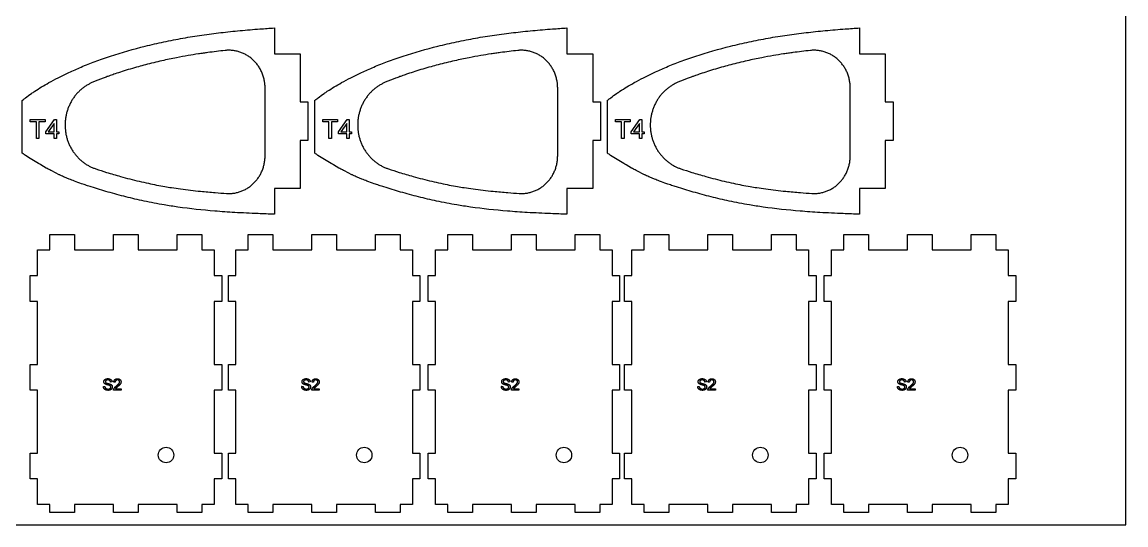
# Model space of a CAD drawing. Header units: millimetres. Extents: x -1485 to 1304, y -887 to 371.
# Drawn here: x -210 to 373, y -887 to -622 of the extents above; entities that cross this region are included whole.
import ezdxf

# ---------------------------------------------------------------- set-up
doc = ezdxf.new("R2010")
doc.units = ezdxf.units.MM
doc.header["$MEASUREMENT"] = 0
doc.layers.add('Predeterminada', color=18, linetype='Continuous', true_color=0x000000)
doc.layers.add('Predeterminado', color=18, linetype='Continuous', true_color=0x000000)

msp = doc.modelspace()

# ---------------------------------------------------------------- linework, layer by layer
at = {"layer": 'Predeterminada'}
for p, q in [((-81.73, -677.76), (-81.73, -656.385)), ((72.844, -677.76), (72.844, -656.385)), ((227.418, -677.76), (227.418, -656.385)), ((-205.787, -674.247, -4796.231), (-205.787, -673.103, -4796.231)), ((-205.787, -673.103, -4796.231), (-197.955, -673.103, -4796.231)), ((-202.534, -674.247, -4796.231), (-205.787, -674.247, -4796.231)), ((-202.534, -683.043, -4796.231), (-202.534, -674.247, -4796.231)), ((-197.955, -674.247, -4796.231), (-201.208, -674.247, -4796.231)), ((-201.208, -674.247, -4796.231), (-201.208, -683.043, -4796.231)), ((-197.955, -673.103, -4796.231), (-197.955, -674.247, -4796.231)), ((-197.534, -679.549, -4796.231), (-192.895, -673.103, -4796.231)), ((-193.136, -675.113, -4796.231), (-196.327, -679.549, -4796.231)), ((-193.136, -679.549, -4796.231), (-193.136, -675.113, -4796.231)), ((-192.895, -673.103, -4796.231), (-191.931, -673.103, -4796.231)), ((-191.931, -673.103, -4796.231), (-191.931, -679.549, -4796.231)), ((-51.213, -674.247, -4796.231), (-51.213, -673.103, -4796.231)), ((-51.213, -673.103, -4796.231), (-43.382, -673.103, -4796.231)), ((-47.96, -674.247, -4796.231), (-51.213, -674.247, -4796.231)), ((-47.96, -683.043, -4796.231), (-47.96, -674.247, -4796.231)), ((-43.382, -674.247, -4796.231), (-46.635, -674.247, -4796.231)), ((-46.635, -674.247, -4796.231), (-46.635, -683.043, -4796.231)), ((-43.382, -673.103, -4796.231), (-43.382, -674.247, -4796.231)), ((-42.96, -679.549, -4796.231), (-38.321, -673.103, -4796.231)), ((-38.562, -675.113, -4796.231), (-41.753, -679.549, -4796.231)), ((-38.562, -679.549, -4796.231), (-38.562, -675.113, -4796.231)), ((-38.321, -673.103, -4796.231), (-37.357, -673.103, -4796.231)), ((-37.357, -673.103, -4796.231), (-37.357, -679.549, -4796.231)), ((103.361, -674.247, -4796.231), (103.361, -673.103, -4796.231)), ((103.361, -673.103, -4796.231), (111.192, -673.103, -4796.231)), ((106.614, -674.247, -4796.231), (103.361, -674.247, -4796.231)), ((106.614, -683.043, -4796.231), (106.614, -674.247, -4796.231)), ((111.192, -674.247, -4796.231), (107.939, -674.247, -4796.231)), ((107.939, -674.247, -4796.231), (107.939, -683.043, -4796.231)), ((111.192, -673.103, -4796.231), (111.192, -674.247, -4796.231)), ((111.614, -679.549, -4796.231), (116.253, -673.103, -4796.231)), ((116.012, -675.113, -4796.231), (112.821, -679.549, -4796.231)), ((116.012, -679.549, -4796.231), (116.012, -675.113, -4796.231)), ((116.253, -673.103, -4796.231), (117.217, -673.103, -4796.231)), ((117.217, -673.103, -4796.231), (117.217, -679.549, -4796.231)), ((-197.534, -680.693, -4796.231), (-197.534, -679.549, -4796.231)), ((-193.136, -680.693, -4796.231), (-197.534, -680.693, -4796.231)), ((-196.327, -679.549, -4796.231), (-193.136, -679.549, -4796.231)), ((-193.136, -683.043, -4796.231), (-193.136, -680.693, -4796.231)), ((-191.931, -679.549, -4796.231), (-190.606, -679.549, -4796.231)), ((-190.606, -680.693, -4796.231), (-191.931, -680.693, -4796.231)), ((-191.931, -680.693, -4796.231), (-191.931, -683.043, -4796.231)), ((-190.606, -679.549, -4796.231), (-190.606, -680.693, -4796.231)), ((-81.73, -692.245), (-81.73, -677.76)), ((-42.96, -680.693, -4796.231), (-42.96, -679.549, -4796.231)), ((-38.562, -680.693, -4796.231), (-42.96, -680.693, -4796.231)), ((-41.753, -679.549, -4796.231), (-38.562, -679.549, -4796.231)), ((-38.562, -683.043, -4796.231), (-38.562, -680.693, -4796.231)), ((-37.357, -679.549, -4796.231), (-36.032, -679.549, -4796.231)), ((-36.032, -680.693, -4796.231), (-37.357, -680.693, -4796.231)), ((-37.357, -680.693, -4796.231), (-37.357, -683.043, -4796.231)), ((-36.032, -679.549, -4796.231), (-36.032, -680.693, -4796.231)), ((72.844, -692.245), (72.844, -677.76)), ((111.614, -680.693, -4796.231), (111.614, -679.549, -4796.231)), ((116.012, -680.693, -4796.231), (111.614, -680.693, -4796.231)), ((112.821, -679.549, -4796.231), (116.012, -679.549, -4796.231)), ((116.012, -683.043, -4796.231), (116.012, -680.693, -4796.231)), ((117.217, -679.549, -4796.231), (118.542, -679.549, -4796.231)), ((118.542, -680.693, -4796.231), (117.217, -680.693, -4796.231)), ((117.217, -680.693, -4796.231), (117.217, -683.043, -4796.231)), ((118.542, -679.549, -4796.231), (118.542, -680.693, -4796.231)), ((227.418, -692.245), (227.418, -677.76)), ((-201.208, -683.043, -4796.231), (-202.534, -683.043, -4796.231)), ((-191.931, -683.043, -4796.231), (-193.136, -683.043, -4796.231)), ((-46.635, -683.043, -4796.231), (-47.96, -683.043, -4796.231)), ((-37.357, -683.043, -4796.231), (-38.562, -683.043, -4796.231)), ((107.939, -683.043, -4796.231), (106.614, -683.043, -4796.231)), ((117.217, -683.043, -4796.231), (116.012, -683.043, -4796.231)), ((-167.115, -814.027), (-166.356, -813.991)), ((-162.561, -811.678), (-163.356, -811.714)), ((-157.826, -815.979), (-161.729, -815.979)), ((-160.898, -811.823), (-161.621, -811.714)), ((-160.76, -815.256), (-157.826, -815.256)), ((-157.826, -815.256), (-157.826, -815.979)), ((-62.398, -814.027), (-61.639, -813.991)), ((-57.844, -811.678), (-58.639, -811.714)), ((-53.109, -815.979), (-57.012, -815.979)), ((-56.181, -811.823), (-56.904, -811.714)), ((-56.043, -815.256), (-53.109, -815.256)), ((-53.109, -815.256), (-53.109, -815.979)), ((43.078, -814.027), (43.837, -813.991)), ((47.632, -811.678), (46.837, -811.714)), ((52.367, -815.979), (48.463, -815.979)), ((49.294, -811.823), (48.572, -811.714)), ((49.433, -815.256), (52.367, -815.256)), ((52.367, -815.256), (52.367, -815.979)), ((146.855, -814.027), (147.614, -813.991)), ((151.41, -811.678), (150.614, -811.714)), ((156.144, -815.979), (152.241, -815.979)), ((153.072, -811.823), (152.349, -811.714)), ((153.211, -815.256), (156.144, -815.256)), ((156.144, -815.256), (156.144, -815.979)), ((252.331, -814.027), (253.09, -813.991)), ((256.885, -811.678), (256.09, -811.714)), ((261.62, -815.979), (257.717, -815.979)), ((258.548, -811.823), (257.825, -811.714)), ((258.686, -815.256), (261.62, -815.256)), ((261.62, -815.256), (261.62, -815.979))]:
    msp.add_line(p, q, dxfattribs=at)
msp.add_lwpolyline([(-526.967, -887.157), (373.033, -887.157), (373.033, -287.157), (-526.967, -287.157), (-526.967, -887.157)], dxfattribs=at)
for points, knots in [([(-102.809, -636.601), (-104.354, -636.769), (-107.418, -637.12), (-111.277, -637.611), (-114.444, -638.051), (-117.888, -638.56), (-122.597, -639.325), (-129.025, -640.509), (-136.565, -642.096), (-143.273, -643.72), (-150.259, -645.594), (-155.623, -647.186), (-160.548, -648.805), (-163.211, -649.728), (-165.321, -650.487), (-168.435, -651.649), (-170.972, -652.665), (-172.779, -653.425)], [48.7980611, 48.7980611, 48.7980611, 48.7980611, 53.6516516, 58.4335405, 60.9481191, 63.634169, 69.3055917, 75.8419763, 84.0329266, 93.344838, 97.3620141, 106.5762516, 110.774469, 113.5009756, 115.3461946, 117.7493307, 123.8394736, 123.8394736, 123.8394736, 123.8394736]), ([(51.765, -636.601), (50.22, -636.769), (47.156, -637.12), (43.296, -637.611), (40.13, -638.051), (36.686, -638.56), (31.977, -639.325), (25.549, -640.509), (18.009, -642.096), (11.301, -643.72), (4.315, -645.594), (-1.049, -647.186), (-5.974, -648.805), (-8.637, -649.728), (-10.747, -650.487), (-13.861, -651.649), (-16.398, -652.665), (-18.205, -653.425)], [48.7980611, 48.7980611, 48.7980611, 48.7980611, 53.6516516, 58.4335405, 60.9481191, 63.634169, 69.3055917, 75.8419763, 84.0329266, 93.344838, 97.3620141, 106.5762516, 110.774469, 113.5009756, 115.3461946, 117.7493307, 123.8394736, 123.8394736, 123.8394736, 123.8394736]), ([(206.339, -636.601), (204.794, -636.769), (201.73, -637.12), (197.87, -637.611), (194.704, -638.051), (191.26, -638.56), (186.551, -639.325), (180.123, -640.509), (172.583, -642.096), (165.875, -643.72), (158.889, -645.594), (153.524, -647.186), (148.6, -648.805), (145.937, -649.728), (143.827, -650.487), (140.713, -651.649), (138.176, -652.665), (136.369, -653.425)], [48.7980611, 48.7980611, 48.7980611, 48.7980611, 53.6516516, 58.4335405, 60.9481191, 63.634169, 69.3055917, 75.8419763, 84.0329266, 93.344838, 97.3620141, 106.5762516, 110.774469, 113.5009756, 115.3461946, 117.7493307, 123.8394736, 123.8394736, 123.8394736, 123.8394736]), ([(-171.177, -699.126), (-169.281, -699.76), (-164.93, -701.159), (-158.921, -702.925), (-151.564, -704.894), (-143.759, -706.738), (-136.393, -708.171), (-130.723, -709.113), (-124.452, -710.037), (-116.753, -710.926), (-108.62, -711.637), (-104.03, -711.965), (-102.027, -712.097)], [172.5837572, 172.5837572, 172.5837572, 172.5837572, 178.8049152, 186.8139679, 192.0953081, 202.5416478, 211.8214888, 215.5113139, 220.4849348, 231.613376, 239.7159879, 245.9897566, 245.9897566, 245.9897566, 245.9897566]), ([(-16.603, -699.126), (-14.707, -699.76), (-10.356, -701.159), (-4.347, -702.925), (3.01, -704.894), (10.815, -706.738), (18.181, -708.171), (23.851, -709.113), (30.122, -710.037), (37.821, -710.926), (45.954, -711.637), (50.543, -711.965), (52.547, -712.097)], [172.5837572, 172.5837572, 172.5837572, 172.5837572, 178.8049152, 186.8139679, 192.0953081, 202.5416478, 211.8214888, 215.5113139, 220.4849348, 231.613376, 239.7159879, 245.9897566, 245.9897566, 245.9897566, 245.9897566]), ([(137.971, -699.126), (139.867, -699.76), (144.218, -701.159), (150.227, -702.925), (157.584, -704.894), (165.389, -706.738), (172.755, -708.171), (178.425, -709.113), (184.696, -710.037), (192.395, -710.926), (200.528, -711.637), (205.117, -711.965), (207.121, -712.097)], [172.5837572, 172.5837572, 172.5837572, 172.5837572, 178.8049152, 186.8139679, 192.0953081, 202.5416478, 211.8214888, 215.5113139, 220.4849348, 231.613376, 239.7159879, 245.9897566, 245.9897566, 245.9897566, 245.9897566])]:
    msp.add_open_spline(points, degree=3, knots=knots, dxfattribs=at)
for points, weights, knots in [([(-81.73, -656.385), (-81.73, -647.532), (-88.044, -641.606), (-94.357, -635.681), (-102.809, -636.601)], [1, 0.913608949889, 1, 0.913608949889, 1], [23.6309599, 23.6309599, 23.6309599, 36.2145105, 36.2145105, 48.7980611, 48.7980611, 48.7980611]), ([(72.844, -656.385), (72.844, -647.532), (66.53, -641.606), (60.217, -635.681), (51.765, -636.601)], [1, 0.913608949889, 1, 0.913608949889, 1], [23.6309599, 23.6309599, 23.6309599, 36.2145105, 36.2145105, 48.7980611, 48.7980611, 48.7980611]), ([(227.418, -656.385), (227.418, -647.532), (221.104, -641.606), (214.791, -635.681), (206.339, -636.601)], [1, 0.913608949889, 1, 0.913608949889, 1], [23.6309599, 23.6309599, 23.6309599, 36.2145105, 36.2145105, 48.7980611, 48.7980611, 48.7980611]), ([(-172.779, -653.425), (-187.965, -659.812), (-187.367, -676.861), (-186.77, -693.91), (-171.177, -699.126)], [1, 0.81862166394, 1, 0.81862166394, 1], [123.8394736, 123.8394736, 123.8394736, 148.2116154, 148.2116154, 172.5837572, 172.5837572, 172.5837572]), ([(-18.205, -653.425), (-33.391, -659.812), (-32.793, -676.861), (-32.196, -693.91), (-16.603, -699.126)], [1, 0.81862166394, 1, 0.81862166394, 1], [123.8394736, 123.8394736, 123.8394736, 148.2116154, 148.2116154, 172.5837572, 172.5837572, 172.5837572]), ([(136.369, -653.425), (121.183, -659.812), (121.781, -676.861), (122.378, -693.91), (137.971, -699.126)], [1, 0.81862166394, 1, 0.81862166394, 1], [123.8394736, 123.8394736, 123.8394736, 148.2116154, 148.2116154, 172.5837572, 172.5837572, 172.5837572])]:
    msp.add_rational_spline(points, weights, degree=2, knots=knots, dxfattribs=at)
for points, weights in [([(-87.755, -706.746), (-81.73, -700.854), (-81.73, -692.245)], [1, 0.917739257684, 1]), ([(66.819, -706.746), (72.844, -700.854), (72.844, -692.245)], [1, 0.917739257684, 1]), ([(221.393, -706.746), (227.418, -700.854), (227.418, -692.245)], [1, 0.917739257684, 1]), ([(-102.027, -712.097), (-93.78, -712.639), (-87.755, -706.746)], [1, 0.917739257686, 1]), ([(52.547, -712.097), (60.794, -712.639), (66.819, -706.746)], [1, 0.917739257686, 1]), ([(207.121, -712.097), (215.368, -712.639), (221.393, -706.746)], [1, 0.917739257686, 1])]:
    msp.add_rational_spline(points, weights, degree=2, dxfattribs=at)
for points in [[(-166.642, -810.709), (-166.386, -810.315), (-165.894, -810.111)], [(-165.894, -810.111), (-165.402, -809.907), (-164.8, -809.907)], [(-164.8, -809.907), (-164.138, -809.907), (-163.632, -810.119)], [(-163.632, -810.119), (-163.125, -810.332), (-162.853, -810.744)], [(-161.621, -811.714), (-161.543, -810.867), (-161.039, -810.423)], [(-161.039, -810.423), (-160.535, -809.979), (-159.685, -809.979)], [(-159.685, -809.979), (-158.826, -809.979), (-158.326, -810.455)], [(-158.326, -810.455), (-157.826, -810.931), (-157.826, -811.634)], [(-61.925, -810.709), (-61.669, -810.315), (-61.177, -810.111)], [(-61.177, -810.111), (-60.685, -809.907), (-60.084, -809.907)], [(-60.084, -809.907), (-59.421, -809.907), (-58.915, -810.119)], [(-58.915, -810.119), (-58.409, -810.332), (-58.136, -810.744)], [(-56.904, -811.714), (-56.827, -810.867), (-56.322, -810.423)], [(-56.322, -810.423), (-55.818, -809.979), (-54.968, -809.979)], [(-54.968, -809.979), (-54.11, -809.979), (-53.609, -810.455)], [(-53.609, -810.455), (-53.109, -810.931), (-53.109, -811.634)], [(43.551, -810.709), (43.807, -810.315), (44.299, -810.111)], [(44.299, -810.111), (44.791, -809.907), (45.392, -809.907)], [(45.392, -809.907), (46.054, -809.907), (46.561, -810.119)], [(46.561, -810.119), (47.067, -810.332), (47.339, -810.744)], [(48.572, -811.714), (48.649, -810.867), (49.153, -810.423)], [(49.153, -810.423), (49.658, -809.979), (50.508, -809.979)], [(50.508, -809.979), (51.366, -809.979), (51.866, -810.455)], [(51.866, -810.455), (52.367, -810.931), (52.367, -811.634)], [(147.328, -810.709), (147.584, -810.315), (148.076, -810.111)], [(148.076, -810.111), (148.568, -809.907), (149.17, -809.907)], [(149.17, -809.907), (149.832, -809.907), (150.338, -810.119)], [(150.338, -810.119), (150.845, -810.332), (151.117, -810.744)], [(152.349, -811.714), (152.427, -810.867), (152.931, -810.423)], [(152.931, -810.423), (153.435, -809.979), (154.285, -809.979)], [(154.285, -809.979), (155.144, -809.979), (155.644, -810.455)], [(155.644, -810.455), (156.144, -810.931), (156.144, -811.634)], [(252.804, -810.709), (253.06, -810.315), (253.552, -810.111)], [(253.552, -810.111), (254.044, -809.907), (254.645, -809.907)], [(254.645, -809.907), (255.308, -809.907), (255.814, -810.119)], [(255.814, -810.119), (256.32, -810.332), (256.593, -810.744)], [(257.825, -811.714), (257.902, -810.867), (258.407, -810.423)], [(258.407, -810.423), (258.911, -809.979), (259.761, -809.979)], [(259.761, -809.979), (260.619, -809.979), (261.12, -810.455)], [(261.12, -810.455), (261.62, -810.931), (261.62, -811.634)], [(-166.791, -815.122), (-167.098, -814.638), (-167.115, -814.027)], [(-166.898, -811.557), (-166.898, -811.104), (-166.642, -810.709)], [(-166.684, -812.303), (-166.898, -811.97), (-166.898, -811.557)], [(-165.941, -815.847), (-166.483, -815.606), (-166.791, -815.122)], [(-166.035, -812.861), (-166.47, -812.636), (-166.684, -812.303)], [(-166.356, -813.991), (-166.304, -814.45), (-166.117, -814.744)], [(-166.117, -814.744), (-165.929, -815.038), (-165.535, -815.22)], [(-165.784, -810.858), (-166.103, -811.123), (-166.103, -811.497)], [(-166.103, -811.497), (-166.103, -811.821), (-165.877, -812.03)], [(-164.9, -813.235), (-165.699, -813.036), (-166.035, -812.861)], [(-164.598, -816.088), (-165.4, -816.088), (-165.941, -815.847)], [(-165.877, -812.03), (-165.656, -812.24), (-164.719, -812.46)], [(-164.769, -810.594), (-165.466, -810.594), (-165.784, -810.858)], [(-165.535, -815.22), (-165.14, -815.401), (-164.647, -815.401)], [(-163.866, -813.529), (-164.1, -813.434), (-164.9, -813.235)], [(-163.758, -810.877), (-164.1, -810.594), (-164.769, -810.594)], [(-164.719, -812.46), (-163.783, -812.679), (-163.428, -812.842)], [(-164.647, -815.401), (-164.21, -815.401), (-163.874, -815.263)], [(-163.461, -815.854), (-163.966, -816.088), (-164.598, -816.088)], [(-163.874, -815.263), (-163.539, -815.126), (-163.375, -814.886)], [(-163.357, -813.881), (-163.502, -813.673), (-163.866, -813.529)], [(-163.356, -811.714), (-163.415, -811.16), (-163.758, -810.877)], [(-162.686, -815.198), (-162.955, -815.619), (-163.461, -815.854)], [(-163.428, -812.842), (-162.91, -813.083), (-162.663, -813.451)], [(-163.375, -814.886), (-163.211, -814.646), (-163.211, -814.37)], [(-163.211, -814.37), (-163.211, -814.09), (-163.357, -813.881)], [(-162.853, -810.744), (-162.581, -811.156), (-162.561, -811.678)], [(-162.416, -814.3), (-162.416, -814.776), (-162.686, -815.198)], [(-162.663, -813.451), (-162.416, -813.82), (-162.416, -814.3)], [(-161.729, -815.979), (-161.738, -815.711), (-161.646, -815.463)], [(-161.646, -815.463), (-161.501, -815.054), (-161.18, -814.662)], [(-161.18, -814.662), (-160.858, -814.27), (-160.243, -813.758)], [(-160.568, -810.92), (-160.894, -811.246), (-160.898, -811.823)], [(-160.424, -814.861), (-160.627, -815.057), (-160.76, -815.256)], [(-159.7, -810.594), (-160.243, -810.594), (-160.568, -810.92)], [(-159.569, -814.113), (-160.221, -814.664), (-160.424, -814.861)], [(-160.243, -813.758), (-159.287, -812.937), (-158.918, -812.48)], [(-158.868, -810.887), (-159.187, -810.594), (-159.7, -810.594)], [(-158.457, -813.066), (-158.797, -813.448), (-159.569, -814.113)], [(-158.918, -812.48), (-158.549, -812.024), (-158.549, -811.607)], [(-158.549, -811.607), (-158.549, -811.18), (-158.868, -810.887)], [(-157.972, -812.338), (-158.118, -812.683), (-158.457, -813.066)], [(-157.826, -811.634), (-157.826, -811.992), (-157.972, -812.338)], [(-62.074, -815.122), (-62.382, -814.638), (-62.398, -814.027)], [(-62.181, -811.557), (-62.181, -811.104), (-61.925, -810.709)], [(-61.967, -812.303), (-62.181, -811.97), (-62.181, -811.557)], [(-61.224, -815.847), (-61.766, -815.606), (-62.074, -815.122)], [(-61.318, -812.861), (-61.754, -812.636), (-61.967, -812.303)], [(-61.639, -813.991), (-61.588, -814.45), (-61.4, -814.744)], [(-61.4, -814.744), (-61.213, -815.038), (-60.818, -815.22)], [(-61.067, -810.858), (-61.386, -811.123), (-61.386, -811.497)], [(-61.386, -811.497), (-61.386, -811.821), (-61.16, -812.03)], [(-60.183, -813.235), (-60.982, -813.036), (-61.318, -812.861)], [(-59.881, -816.088), (-60.683, -816.088), (-61.224, -815.847)], [(-61.16, -812.03), (-60.939, -812.24), (-60.003, -812.46)], [(-60.052, -810.594), (-60.749, -810.594), (-61.067, -810.858)], [(-60.818, -815.22), (-60.424, -815.401), (-59.931, -815.401)], [(-59.15, -813.529), (-59.383, -813.434), (-60.183, -813.235)], [(-59.041, -810.877), (-59.383, -810.594), (-60.052, -810.594)], [(-60.003, -812.46), (-59.067, -812.679), (-58.711, -812.842)], [(-59.931, -815.401), (-59.493, -815.401), (-59.157, -815.263)], [(-58.744, -815.854), (-59.249, -816.088), (-59.881, -816.088)], [(-59.157, -815.263), (-58.822, -815.126), (-58.658, -814.886)], [(-58.64, -813.881), (-58.785, -813.673), (-59.15, -813.529)], [(-58.639, -811.714), (-58.698, -811.16), (-59.041, -810.877)], [(-57.969, -815.198), (-58.239, -815.619), (-58.744, -815.854)], [(-58.711, -812.842), (-58.193, -813.083), (-57.946, -813.451)], [(-58.658, -814.886), (-58.494, -814.646), (-58.494, -814.37)], [(-58.494, -814.37), (-58.494, -814.09), (-58.64, -813.881)], [(-58.136, -810.744), (-57.864, -811.156), (-57.844, -811.678)], [(-57.699, -814.3), (-57.699, -814.776), (-57.969, -815.198)], [(-57.946, -813.451), (-57.699, -813.82), (-57.699, -814.3)], [(-57.012, -815.979), (-57.021, -815.711), (-56.929, -815.463)], [(-56.929, -815.463), (-56.784, -815.054), (-56.463, -814.662)], [(-56.463, -814.662), (-56.142, -814.27), (-55.526, -813.758)], [(-55.852, -810.92), (-56.177, -811.246), (-56.181, -811.823)], [(-55.708, -814.861), (-55.911, -815.057), (-56.043, -815.256)], [(-54.983, -810.594), (-55.526, -810.594), (-55.852, -810.92)], [(-54.852, -814.113), (-55.505, -814.664), (-55.708, -814.861)], [(-55.526, -813.758), (-54.57, -812.937), (-54.201, -812.48)], [(-54.151, -810.887), (-54.47, -810.594), (-54.983, -810.594)], [(-53.741, -813.066), (-54.08, -813.448), (-54.852, -814.113)], [(-54.201, -812.48), (-53.832, -812.024), (-53.832, -811.607)], [(-53.832, -811.607), (-53.832, -811.18), (-54.151, -810.887)], [(-53.255, -812.338), (-53.401, -812.683), (-53.741, -813.066)], [(-53.109, -811.634), (-53.109, -811.992), (-53.255, -812.338)], [(43.402, -815.122), (43.094, -814.638), (43.078, -814.027)], [(43.294, -811.557), (43.294, -811.104), (43.551, -810.709)], [(43.508, -812.303), (43.294, -811.97), (43.294, -811.557)], [(44.251, -815.847), (43.71, -815.606), (43.402, -815.122)], [(44.157, -812.861), (43.722, -812.636), (43.508, -812.303)], [(43.837, -813.991), (43.888, -814.45), (44.076, -814.744)], [(44.076, -814.744), (44.263, -815.038), (44.658, -815.22)], [(44.408, -810.858), (44.09, -811.123), (44.09, -811.497)], [(44.09, -811.497), (44.09, -811.821), (44.316, -812.03)], [(45.293, -813.235), (44.493, -813.036), (44.157, -812.861)], [(45.594, -816.088), (44.793, -816.088), (44.251, -815.847)], [(44.316, -812.03), (44.537, -812.24), (45.473, -812.46)], [(45.424, -810.594), (44.727, -810.594), (44.408, -810.858)], [(44.658, -815.22), (45.052, -815.401), (45.545, -815.401)], [(46.326, -813.529), (46.092, -813.434), (45.293, -813.235)], [(46.435, -810.877), (46.092, -810.594), (45.424, -810.594)], [(45.473, -812.46), (46.409, -812.679), (46.765, -812.842)], [(45.545, -815.401), (45.983, -815.401), (46.318, -815.263)], [(46.732, -815.854), (46.226, -816.088), (45.594, -816.088)], [(46.318, -815.263), (46.654, -815.126), (46.817, -814.886)], [(46.836, -813.881), (46.69, -813.673), (46.326, -813.529)], [(46.837, -811.714), (46.777, -811.16), (46.435, -810.877)], [(47.507, -815.198), (47.237, -815.619), (46.732, -815.854)], [(46.765, -812.842), (47.283, -813.083), (47.53, -813.451)], [(46.817, -814.886), (46.981, -814.646), (46.981, -814.37)], [(46.981, -814.37), (46.981, -814.09), (46.836, -813.881)], [(47.339, -810.744), (47.612, -811.156), (47.632, -811.678)], [(47.776, -814.3), (47.776, -814.776), (47.507, -815.198)], [(47.53, -813.451), (47.776, -813.82), (47.776, -814.3)], [(48.463, -815.979), (48.455, -815.711), (48.546, -815.463)], [(48.546, -815.463), (48.692, -815.054), (49.013, -814.662)], [(49.013, -814.662), (49.334, -814.27), (49.95, -813.758)], [(49.624, -810.92), (49.298, -811.246), (49.294, -811.823)], [(49.768, -814.861), (49.565, -815.057), (49.433, -815.256)], [(50.492, -810.594), (49.95, -810.594), (49.624, -810.92)], [(50.623, -814.113), (49.971, -814.664), (49.768, -814.861)], [(49.95, -813.758), (50.905, -812.937), (51.275, -812.48)], [(51.325, -810.887), (51.005, -810.594), (50.492, -810.594)], [(51.735, -813.066), (51.396, -813.448), (50.623, -814.113)], [(51.275, -812.48), (51.644, -812.024), (51.644, -811.607)], [(51.644, -811.607), (51.644, -811.18), (51.325, -810.887)], [(52.221, -812.338), (52.074, -812.683), (51.735, -813.066)], [(52.367, -811.634), (52.367, -811.992), (52.221, -812.338)], [(147.18, -815.122), (146.872, -814.638), (146.855, -814.027)], [(147.072, -811.557), (147.072, -811.104), (147.328, -810.709)], [(147.286, -812.303), (147.072, -811.97), (147.072, -811.557)], [(148.029, -815.847), (147.487, -815.606), (147.18, -815.122)], [(147.935, -812.861), (147.5, -812.636), (147.286, -812.303)], [(147.614, -813.991), (147.666, -814.45), (147.853, -814.744)], [(147.853, -814.744), (148.041, -815.038), (148.435, -815.22)], [(148.186, -810.858), (147.867, -811.123), (147.867, -811.497)], [(147.867, -811.497), (147.867, -811.821), (148.093, -812.03)], [(149.071, -813.235), (148.271, -813.036), (147.935, -812.861)], [(149.372, -816.088), (148.571, -816.088), (148.029, -815.847)], [(148.093, -812.03), (148.315, -812.24), (149.251, -812.46)], [(149.201, -810.594), (148.504, -810.594), (148.186, -810.858)], [(148.435, -815.22), (148.83, -815.401), (149.323, -815.401)], [(150.104, -813.529), (149.87, -813.434), (149.071, -813.235)], [(150.213, -810.877), (149.87, -810.594), (149.201, -810.594)], [(149.251, -812.46), (150.187, -812.679), (150.543, -812.842)], [(149.323, -815.401), (149.76, -815.401), (150.096, -815.263)], [(150.509, -815.854), (150.004, -816.088), (149.372, -816.088)], [(150.096, -815.263), (150.431, -815.126), (150.595, -814.886)], [(150.614, -813.881), (150.468, -813.673), (150.104, -813.529)], [(150.614, -811.714), (150.555, -811.16), (150.213, -810.877)], [(151.284, -815.198), (151.015, -815.619), (150.509, -815.854)], [(150.543, -812.842), (151.061, -813.083), (151.307, -813.451)], [(150.595, -814.886), (150.759, -814.646), (150.759, -814.37)], [(150.759, -814.37), (150.759, -814.09), (150.614, -813.881)], [(151.117, -810.744), (151.389, -811.156), (151.41, -811.678)], [(151.554, -814.3), (151.554, -814.776), (151.284, -815.198)], [(151.307, -813.451), (151.554, -813.82), (151.554, -814.3)], [(152.241, -815.979), (152.232, -815.711), (152.324, -815.463)], [(152.324, -815.463), (152.47, -815.054), (152.791, -814.662)], [(152.791, -814.662), (153.112, -814.27), (153.727, -813.758)], [(153.402, -810.92), (153.076, -811.246), (153.072, -811.823)], [(153.546, -814.861), (153.343, -815.057), (153.211, -815.256)], [(154.27, -810.594), (153.727, -810.594), (153.402, -810.92)], [(154.401, -814.113), (153.749, -814.664), (153.546, -814.861)], [(153.727, -813.758), (154.683, -812.937), (155.052, -812.48)], [(155.102, -810.887), (154.783, -810.594), (154.27, -810.594)], [(155.513, -813.066), (155.174, -813.448), (154.401, -814.113)], [(155.052, -812.48), (155.422, -812.024), (155.422, -811.607)], [(155.422, -811.607), (155.422, -811.18), (155.102, -810.887)], [(155.998, -812.338), (155.852, -812.683), (155.513, -813.066)], [(156.144, -811.634), (156.144, -811.992), (155.998, -812.338)], [(252.655, -815.122), (252.347, -814.638), (252.331, -814.027)], [(252.548, -811.557), (252.548, -811.104), (252.804, -810.709)], [(252.762, -812.303), (252.548, -811.97), (252.548, -811.557)], [(253.505, -815.847), (252.963, -815.606), (252.655, -815.122)], [(253.411, -812.861), (252.975, -812.636), (252.762, -812.303)], [(253.09, -813.991), (253.141, -814.45), (253.329, -814.744)], [(253.329, -814.744), (253.516, -815.038), (253.911, -815.22)], [(253.662, -810.858), (253.343, -811.123), (253.343, -811.497)], [(253.343, -811.497), (253.343, -811.821), (253.569, -812.03)], [(254.546, -813.235), (253.747, -813.036), (253.411, -812.861)], [(254.848, -816.088), (254.046, -816.088), (253.505, -815.847)], [(253.569, -812.03), (253.79, -812.24), (254.726, -812.46)], [(254.677, -810.594), (253.98, -810.594), (253.662, -810.858)], [(253.911, -815.22), (254.305, -815.401), (254.798, -815.401)], [(255.579, -813.529), (255.346, -813.434), (254.546, -813.235)], [(255.688, -810.877), (255.346, -810.594), (254.677, -810.594)], [(254.726, -812.46), (255.662, -812.679), (256.018, -812.842)], [(254.798, -815.401), (255.236, -815.401), (255.572, -815.263)], [(255.985, -815.854), (255.48, -816.088), (254.848, -816.088)], [(255.572, -815.263), (255.907, -815.126), (256.071, -814.886)], [(256.089, -813.881), (255.944, -813.673), (255.579, -813.529)], [(256.09, -811.714), (256.031, -811.16), (255.688, -810.877)], [(256.76, -815.198), (256.49, -815.619), (255.985, -815.854)], [(256.018, -812.842), (256.536, -813.083), (256.783, -813.451)], [(256.071, -814.886), (256.235, -814.646), (256.235, -814.37)], [(256.235, -814.37), (256.235, -814.09), (256.089, -813.881)], [(256.593, -810.744), (256.865, -811.156), (256.885, -811.678)], [(257.03, -814.3), (257.03, -814.776), (256.76, -815.198)], [(256.783, -813.451), (257.03, -813.82), (257.03, -814.3)], [(257.717, -815.979), (257.708, -815.711), (257.8, -815.463)], [(257.8, -815.463), (257.945, -815.054), (258.266, -814.662)], [(258.266, -814.662), (258.587, -814.27), (259.203, -813.758)], [(258.877, -810.92), (258.552, -811.246), (258.548, -811.823)], [(259.021, -814.861), (258.818, -815.057), (258.686, -815.256)], [(259.746, -810.594), (259.203, -810.594), (258.877, -810.92)], [(259.877, -814.113), (259.224, -814.664), (259.021, -814.861)], [(259.203, -813.758), (260.159, -812.937), (260.528, -812.48)], [(260.578, -810.887), (260.259, -810.594), (259.746, -810.594)], [(260.988, -813.066), (260.649, -813.448), (259.877, -814.113)], [(260.528, -812.48), (260.897, -812.024), (260.897, -811.607)], [(260.897, -811.607), (260.897, -811.18), (260.578, -810.887)], [(261.474, -812.338), (261.328, -812.683), (260.988, -813.066)], [(261.62, -811.634), (261.62, -811.992), (261.474, -812.338)]]:
    msp.add_open_spline(points, degree=2, dxfattribs=at)
at = {"layer": 'Predeterminado'}
for p, q in [((-76.825, -624.708), (-76.825, -638.299)), ((77.749, -624.708), (77.749, -638.299)), ((232.323, -624.708), (232.323, -638.299)), ((-76.825, -638.299), (-63.234, -638.299)), ((-63.234, -638.299), (-63.234, -663.689)), ((77.749, -638.299), (91.34, -638.299)), ((91.34, -638.299), (91.34, -663.689)), ((232.323, -638.299), (245.914, -638.299)), ((245.914, -638.299), (245.914, -663.689)), ((-210.058, -690.814), (-210.058, -662.987)), ((-63.234, -663.689), (-59.156, -663.689)), ((-59.156, -663.689), (-59.156, -684.076)), ((-55.484, -690.814), (-55.484, -662.987)), ((91.34, -663.689), (95.418, -663.689)), ((95.418, -663.689), (95.418, -684.076)), ((99.09, -690.814), (99.09, -662.987)), ((245.914, -663.689), (249.992, -663.689)), ((249.992, -663.689), (249.992, -684.076)), ((-59.156, -684.076), (-63.234, -684.076)), ((-63.234, -684.076), (-63.234, -709.461)), ((95.418, -684.076), (91.34, -684.076)), ((91.34, -684.076), (91.34, -709.461)), ((249.992, -684.076), (245.914, -684.076)), ((245.914, -684.076), (245.914, -709.461)), ((-197.288, -698.678), (-200.206, -697.031)), ((-42.714, -698.678), (-45.632, -697.031)), ((111.86, -698.678), (108.942, -697.031)), ((-190.425, -702.224), (-194.404, -700.228)), ((-185.217, -704.526), (-187.683, -703.484)), ((-35.851, -702.224), (-39.83, -700.228)), ((-30.644, -704.526), (-33.109, -703.484)), ((118.723, -702.224), (114.744, -700.228)), ((123.93, -704.526), (121.465, -703.484)), ((-63.234, -709.461), (-76.825, -709.461)), ((-76.825, -709.461), (-76.825, -723.052)), ((91.34, -709.461), (77.749, -709.461)), ((77.749, -709.461), (77.749, -723.052)), ((245.914, -709.461), (232.323, -709.461)), ((232.323, -709.461), (232.323, -723.052)), ((-195.355, -741.905), (-195.355, -733.75)), ((-195.355, -733.75), (-182.336, -733.75)), ((-182.336, -733.75), (-182.336, -741.905)), ((-161.721, -741.905), (-161.721, -733.75)), ((-161.721, -733.75), (-148.702, -733.75)), ((-148.702, -733.75), (-148.702, -741.905)), ((-128.087, -741.905), (-128.087, -733.75)), ((-128.087, -733.75), (-115.068, -733.75)), ((-115.068, -733.75), (-115.068, -741.905)), ((-90.639, -741.905), (-90.639, -733.75)), ((-90.639, -733.75), (-77.62, -733.75)), ((-77.62, -733.75), (-77.62, -741.905)), ((-57.004, -741.905), (-57.004, -733.75)), ((-57.004, -733.75), (-43.985, -733.75)), ((-43.985, -733.75), (-43.985, -741.905)), ((-23.37, -741.905), (-23.37, -733.75)), ((-23.37, -733.75), (-10.351, -733.75)), ((-10.351, -733.75), (-10.351, -741.905)), ((14.837, -741.905), (14.837, -733.75)), ((14.837, -733.75), (27.856, -733.75)), ((27.856, -733.75), (27.856, -741.905)), ((48.472, -741.905), (48.472, -733.75)), ((48.472, -733.75), (61.49, -733.75)), ((61.49, -733.75), (61.49, -741.905)), ((82.106, -741.905), (82.106, -733.75)), ((82.106, -733.75), (95.125, -733.75)), ((95.125, -733.75), (95.125, -741.905)), ((118.615, -741.905), (118.615, -733.75)), ((118.615, -733.75), (131.634, -733.75)), ((131.634, -733.75), (131.634, -741.905)), ((152.249, -741.905), (152.249, -733.75)), ((152.249, -733.75), (165.268, -733.75)), ((165.268, -733.75), (165.268, -741.905)), ((185.884, -741.905), (185.884, -733.75)), ((185.884, -733.75), (198.903, -733.75)), ((198.903, -733.75), (198.903, -741.905)), ((224.09, -741.905), (224.09, -733.75)), ((224.09, -733.75), (237.109, -733.75)), ((237.109, -733.75), (237.109, -741.905)), ((257.725, -741.905), (257.725, -733.75)), ((257.725, -733.75), (270.744, -733.75)), ((270.744, -733.75), (270.744, -741.905)), ((291.359, -741.905), (291.359, -733.75)), ((291.359, -733.75), (304.378, -733.75)), ((304.378, -733.75), (304.378, -741.905)), ((-201.865, -755.496), (-201.865, -741.905)), ((-201.865, -741.905), (-195.355, -741.905)), ((-182.336, -741.905), (-161.721, -741.905)), ((-148.702, -741.905), (-128.087, -741.905)), ((-115.068, -741.905), (-108.558, -741.905)), ((-108.558, -741.905), (-108.558, -755.496)), ((-97.148, -755.496), (-97.148, -741.905)), ((-97.148, -741.905), (-90.639, -741.905)), ((-77.62, -741.905), (-57.004, -741.905)), ((-43.985, -741.905), (-23.37, -741.905)), ((-10.351, -741.905), (-3.841, -741.905)), ((-3.841, -741.905), (-3.841, -755.496)), ((8.328, -755.496), (8.328, -741.905)), ((8.328, -741.905), (14.837, -741.905)), ((27.856, -741.905), (48.472, -741.905)), ((61.49, -741.905), (82.106, -741.905)), ((95.125, -741.905), (101.634, -741.905)), ((101.634, -741.905), (101.634, -755.496)), ((112.105, -755.496), (112.105, -741.905)), ((112.105, -741.905), (118.615, -741.905)), ((131.634, -741.905), (152.249, -741.905)), ((165.268, -741.905), (185.884, -741.905)), ((198.903, -741.905), (205.412, -741.905)), ((205.412, -741.905), (205.412, -755.496)), ((217.581, -755.496), (217.581, -741.905)), ((217.581, -741.905), (224.09, -741.905)), ((237.109, -741.905), (257.725, -741.905)), ((270.744, -741.905), (291.359, -741.905)), ((304.378, -741.905), (310.888, -741.905)), ((310.888, -741.905), (310.888, -755.496)), ((-205.77, -769.088), (-205.77, -755.496)), ((-205.77, -755.496), (-201.865, -755.496)), ((-108.558, -755.496), (-104.653, -755.496)), ((-104.653, -755.496), (-104.653, -769.088)), ((-101.054, -769.088), (-101.054, -755.496)), ((-101.054, -755.496), (-97.148, -755.496)), ((-3.841, -755.496), (0.064, -755.496)), ((0.064, -755.496), (0.064, -769.088)), ((4.422, -769.088), (4.422, -755.496)), ((4.422, -755.496), (8.328, -755.496)), ((101.634, -755.496), (105.54, -755.496)), ((105.54, -755.496), (105.54, -769.088)), ((108.2, -769.088), (108.2, -755.496)), ((108.2, -755.496), (112.105, -755.496)), ((205.412, -755.496), (209.318, -755.496)), ((209.318, -755.496), (209.318, -769.088)), ((213.675, -769.088), (213.675, -755.496)), ((213.675, -755.496), (217.581, -755.496)), ((310.888, -755.496), (314.793, -755.496)), ((314.793, -755.496), (314.793, -769.088)), ((-201.865, -769.088), (-205.77, -769.088)), ((-201.865, -802.388), (-201.865, -769.088)), ((-104.653, -769.088), (-108.558, -769.088)), ((-108.558, -769.088), (-108.558, -802.388)), ((-97.148, -769.088), (-101.054, -769.088)), ((-97.148, -802.388), (-97.148, -769.088)), ((0.064, -769.088), (-3.841, -769.088)), ((-3.841, -769.088), (-3.841, -802.388)), ((8.328, -769.088), (4.422, -769.088)), ((8.328, -802.388), (8.328, -769.088)), ((105.54, -769.088), (101.634, -769.088)), ((101.634, -769.088), (101.634, -802.388)), ((112.105, -769.088), (108.2, -769.088)), ((112.105, -802.388), (112.105, -769.088)), ((209.318, -769.088), (205.412, -769.088)), ((205.412, -769.088), (205.412, -802.388)), ((217.581, -769.088), (213.675, -769.088)), ((217.581, -802.388), (217.581, -769.088)), ((314.793, -769.088), (310.888, -769.088)), ((310.888, -769.088), (310.888, -802.388)), ((-205.77, -815.979), (-205.77, -802.388)), ((-205.77, -802.388), (-201.865, -802.388)), ((-108.558, -802.388), (-104.653, -802.388)), ((-104.653, -802.388), (-104.653, -815.979)), ((-101.054, -815.979), (-101.054, -802.388)), ((-101.054, -802.388), (-97.148, -802.388)), ((-3.841, -802.388), (0.064, -802.388)), ((0.064, -802.388), (0.064, -815.979)), ((4.422, -815.979), (4.422, -802.388)), ((4.422, -802.388), (8.328, -802.388)), ((101.634, -802.388), (105.54, -802.388)), ((105.54, -802.388), (105.54, -815.979)), ((108.2, -815.979), (108.2, -802.388)), ((108.2, -802.388), (112.105, -802.388)), ((205.412, -802.388), (209.318, -802.388)), ((209.318, -802.388), (209.318, -815.979)), ((213.675, -815.979), (213.675, -802.388)), ((213.675, -802.388), (217.581, -802.388)), ((310.888, -802.388), (314.793, -802.388)), ((314.793, -802.388), (314.793, -815.979)), ((-201.865, -815.979), (-205.77, -815.979)), ((-201.865, -849.279), (-201.865, -815.979)), ((-104.653, -815.979), (-108.558, -815.979)), ((-108.558, -815.979), (-108.558, -849.279)), ((-97.148, -815.979), (-101.054, -815.979)), ((-97.148, -849.279), (-97.148, -815.979)), ((0.064, -815.979), (-3.841, -815.979)), ((-3.841, -815.979), (-3.841, -849.279)), ((8.328, -815.979), (4.422, -815.979)), ((8.328, -849.279), (8.328, -815.979)), ((105.54, -815.979), (101.634, -815.979)), ((101.634, -815.979), (101.634, -849.279)), ((112.105, -815.979), (108.2, -815.979)), ((112.105, -849.279), (112.105, -815.979)), ((209.318, -815.979), (205.412, -815.979)), ((205.412, -815.979), (205.412, -849.279)), ((217.581, -815.979), (213.675, -815.979)), ((217.581, -849.279), (217.581, -815.979)), ((314.793, -815.979), (310.888, -815.979)), ((310.888, -815.979), (310.888, -849.279)), ((-205.77, -862.87), (-205.77, -849.279)), ((-205.77, -849.279), (-201.865, -849.279)), ((-108.558, -849.279), (-104.653, -849.279)), ((-104.653, -849.279), (-104.653, -862.87)), ((-101.054, -862.87), (-101.054, -849.279)), ((-101.054, -849.279), (-97.148, -849.279)), ((-3.841, -849.279), (0.064, -849.279)), ((0.064, -849.279), (0.064, -862.87)), ((4.422, -862.87), (4.422, -849.279)), ((4.422, -849.279), (8.328, -849.279)), ((101.634, -849.279), (105.54, -849.279)), ((105.54, -849.279), (105.54, -862.87)), ((108.2, -862.87), (108.2, -849.279)), ((108.2, -849.279), (112.105, -849.279)), ((205.412, -849.279), (209.318, -849.279)), ((209.318, -849.279), (209.318, -862.87)), ((213.675, -862.87), (213.675, -849.279)), ((213.675, -849.279), (217.581, -849.279)), ((310.888, -849.279), (314.793, -849.279)), ((314.793, -849.279), (314.793, -862.87)), ((-201.865, -862.87), (-205.77, -862.87)), ((-201.865, -876.462), (-201.865, -862.87)), ((-104.653, -862.87), (-108.558, -862.87)), ((-108.558, -862.87), (-108.558, -876.462)), ((-97.148, -862.87), (-101.054, -862.87)), ((-97.148, -876.462), (-97.148, -862.87)), ((0.064, -862.87), (-3.841, -862.87)), ((-3.841, -862.87), (-3.841, -876.462)), ((8.328, -862.87), (4.422, -862.87)), ((8.328, -876.462), (8.328, -862.87)), ((105.54, -862.87), (101.634, -862.87)), ((101.634, -862.87), (101.634, -876.462)), ((112.105, -862.87), (108.2, -862.87)), ((112.105, -876.462), (112.105, -862.87)), ((209.318, -862.87), (205.412, -862.87)), ((205.412, -862.87), (205.412, -876.462)), ((217.581, -862.87), (213.675, -862.87)), ((217.581, -876.462), (217.581, -862.87)), ((314.793, -862.87), (310.888, -862.87)), ((310.888, -862.87), (310.888, -876.462)), ((-195.355, -876.462), (-201.865, -876.462)), ((-195.355, -880.539), (-195.355, -876.462)), ((-161.721, -876.462), (-182.336, -876.462)), ((-182.336, -876.462), (-182.336, -880.539)), ((-161.721, -880.539), (-161.721, -876.462)), ((-128.087, -876.462), (-148.702, -876.462)), ((-148.702, -876.462), (-148.702, -880.539)), ((-128.087, -880.539), (-128.087, -876.462)), ((-108.558, -876.462), (-115.068, -876.462)), ((-115.068, -876.462), (-115.068, -880.539)), ((-90.639, -876.462), (-97.148, -876.462)), ((-90.639, -880.539), (-90.639, -876.462)), ((-57.004, -876.462), (-77.62, -876.462)), ((-77.62, -876.462), (-77.62, -880.539)), ((-57.004, -880.539), (-57.004, -876.462)), ((-23.37, -876.462), (-43.985, -876.462)), ((-43.985, -876.462), (-43.985, -880.539)), ((-23.37, -880.539), (-23.37, -876.462)), ((-3.841, -876.462), (-10.351, -876.462)), ((-10.351, -876.462), (-10.351, -880.539)), ((14.837, -876.462), (8.328, -876.462)), ((14.837, -880.539), (14.837, -876.462)), ((48.472, -876.462), (27.856, -876.462)), ((27.856, -876.462), (27.856, -880.539)), ((48.472, -880.539), (48.472, -876.462)), ((82.106, -876.462), (61.49, -876.462)), ((61.49, -876.462), (61.49, -880.539)), ((82.106, -880.539), (82.106, -876.462)), ((101.634, -876.462), (95.125, -876.462)), ((95.125, -876.462), (95.125, -880.539)), ((118.615, -876.462), (112.105, -876.462)), ((118.615, -880.539), (118.615, -876.462)), ((152.249, -876.462), (131.634, -876.462)), ((131.634, -876.462), (131.634, -880.539)), ((152.249, -880.539), (152.249, -876.462)), ((185.884, -876.462), (165.268, -876.462)), ((165.268, -876.462), (165.268, -880.539)), ((185.884, -880.539), (185.884, -876.462)), ((205.412, -876.462), (198.903, -876.462)), ((198.903, -876.462), (198.903, -880.539)), ((224.09, -876.462), (217.581, -876.462)), ((224.09, -880.539), (224.09, -876.462)), ((257.725, -876.462), (237.109, -876.462)), ((237.109, -876.462), (237.109, -880.539)), ((257.725, -880.539), (257.725, -876.462)), ((291.359, -876.462), (270.744, -876.462)), ((270.744, -876.462), (270.744, -880.539)), ((291.359, -880.539), (291.359, -876.462)), ((310.888, -876.462), (304.378, -876.462)), ((304.378, -876.462), (304.378, -880.539)), ((-182.336, -880.539), (-195.355, -880.539)), ((-148.702, -880.539), (-161.721, -880.539)), ((-115.068, -880.539), (-128.087, -880.539)), ((-77.62, -880.539), (-90.639, -880.539)), ((-43.985, -880.539), (-57.004, -880.539)), ((-10.351, -880.539), (-23.37, -880.539)), ((27.856, -880.539), (14.837, -880.539)), ((61.49, -880.539), (48.472, -880.539)), ((95.125, -880.539), (82.106, -880.539)), ((131.634, -880.539), (118.615, -880.539)), ((165.268, -880.539), (152.249, -880.539)), ((198.903, -880.539), (185.884, -880.539)), ((237.109, -880.539), (224.09, -880.539)), ((270.744, -880.539), (257.725, -880.539)), ((304.378, -880.539), (291.359, -880.539))]:
    msp.add_line(p, q, dxfattribs=at)
for centre in [(-134.048, -850.252), (-29.332, -850.252), (76.144, -850.252), (179.922, -850.252), (285.397, -850.252)]:
    msp.add_circle(centre, 4.077, dxfattribs=at)
for points, knots in [([(-210.058, -662.987), (-209.972, -662.918), (-209.385, -662.446), (-207.773, -661.185), (-205.645, -659.633), (-202.809, -657.711), (-199.733, -655.781), (-195.605, -653.399), (-190.799, -650.856), (-185.128, -648.1), (-178.643, -645.214), (-172.704, -642.844), (-167.525, -640.962), (-158.765, -637.997), (-147.965, -634.937), (-135.143, -631.995), (-126.802, -630.363), (-120.085, -629.219), (-113.412, -628.197), (-106.743, -627.338), (-100.024, -626.605), (-93.142, -625.928), (-85.396, -625.279), (-79.359, -624.866), (-76.825, -624.708)], [340.5128117, 340.5128117, 340.5128117, 340.5128117, 340.7568942, 342.1751209, 345.0298363, 346.5698321, 349.7349056, 353.0436848, 357.0878072, 361.7342026, 366.9584894, 372.7541305, 375.8437696, 379.1207653, 393.1651111, 400.6047425, 408.1544486, 411.921071, 415.6450612, 423.053193, 426.7622779, 430.5633362, 438.3158418, 443.9192537, 443.9192537, 443.9192537, 443.9192537]), ([(-55.484, -662.987), (-55.398, -662.918), (-54.811, -662.446), (-53.199, -661.185), (-51.071, -659.633), (-48.235, -657.711), (-45.159, -655.781), (-41.031, -653.399), (-36.225, -650.856), (-30.554, -648.1), (-24.069, -645.214), (-18.13, -642.844), (-12.951, -640.962), (-4.191, -637.997), (6.609, -634.937), (19.431, -631.995), (27.772, -630.363), (34.489, -629.219), (41.162, -628.197), (47.831, -627.338), (54.55, -626.605), (61.432, -625.928), (69.178, -625.279), (75.215, -624.866), (77.749, -624.708)], [340.5128117, 340.5128117, 340.5128117, 340.5128117, 340.7568942, 342.1751209, 345.0298363, 346.5698321, 349.7349056, 353.0436848, 357.0878072, 361.7342026, 366.9584894, 372.7541305, 375.8437696, 379.1207653, 393.1651111, 400.6047425, 408.1544486, 411.921071, 415.6450612, 423.053193, 426.7622779, 430.5633362, 438.3158418, 443.9192537, 443.9192537, 443.9192537, 443.9192537]), ([(99.09, -662.987), (99.176, -662.918), (99.763, -662.446), (101.375, -661.185), (103.503, -659.633), (106.339, -657.711), (109.415, -655.781), (113.543, -653.399), (118.349, -650.856), (124.02, -648.1), (130.505, -645.214), (136.444, -642.844), (141.623, -640.962), (150.383, -637.997), (161.183, -634.937), (174.005, -631.995), (182.346, -630.363), (189.063, -629.219), (195.736, -628.197), (202.405, -627.338), (209.124, -626.605), (216.006, -625.928), (223.752, -625.279), (229.789, -624.866), (232.323, -624.708)], [340.5128117, 340.5128117, 340.5128117, 340.5128117, 340.7568942, 342.1751209, 345.0298363, 346.5698321, 349.7349056, 353.0436848, 357.0878072, 361.7342026, 366.9584894, 372.7541305, 375.8437696, 379.1207653, 393.1651111, 400.6047425, 408.1544486, 411.921071, 415.6450612, 423.053193, 426.7622779, 430.5633362, 438.3158418, 443.9192537, 443.9192537, 443.9192537, 443.9192537]), ([(-200.206, -697.031), (-200.581, -696.814), (-202.148, -695.901), (-204.88, -694.247), (-207.757, -692.391), (-209.468, -691.225), (-210.035, -690.83), (-210.058, -690.814)], [311.4655452, 311.4655452, 311.4655452, 311.4655452, 312.422611, 315.4686989, 318.5147868, 319.9778649, 320.0396294, 320.0396294, 320.0396294, 320.0396294]), ([(-45.632, -697.031), (-46.007, -696.814), (-47.574, -695.901), (-50.306, -694.247), (-53.183, -692.391), (-54.894, -691.225), (-55.461, -690.83), (-55.484, -690.814)], [311.4655452, 311.4655452, 311.4655452, 311.4655452, 312.422611, 315.4686989, 318.5147868, 319.9778649, 320.0396294, 320.0396294, 320.0396294, 320.0396294]), ([(108.942, -697.031), (108.567, -696.814), (107, -695.901), (104.268, -694.247), (101.391, -692.391), (99.68, -691.225), (99.113, -690.83), (99.09, -690.814)], [311.4655452, 311.4655452, 311.4655452, 311.4655452, 312.422611, 315.4686989, 318.5147868, 319.9778649, 320.0396294, 320.0396294, 320.0396294, 320.0396294]), ([(-194.404, -700.228), (-195.043, -699.894), (-196.006, -699.38), (-196.964, -698.857), (-197.288, -698.678)], [306.5917662, 306.5917662, 306.5917662, 306.5917662, 308.1827174, 309.000903, 309.000903, 309.000903, 309.000903]), ([(-39.83, -700.228), (-40.469, -699.894), (-41.432, -699.38), (-42.39, -698.857), (-42.714, -698.678)], [306.5917662, 306.5917662, 306.5917662, 306.5917662, 308.1827174, 309.000903, 309.000903, 309.000903, 309.000903]), ([(114.744, -700.228), (114.105, -699.894), (113.142, -699.38), (112.184, -698.857), (111.86, -698.678)], [306.5917662, 306.5917662, 306.5917662, 306.5917662, 308.1827174, 309.000903, 309.000903, 309.000903, 309.000903]), ([(-187.683, -703.484), (-188.014, -703.338), (-188.765, -703.002), (-189.678, -702.58), (-190.26, -702.304), (-190.425, -702.224)], [301.0959717, 301.0959717, 301.0959717, 301.0959717, 301.8956403, 302.9110444, 303.3165116, 303.3165116, 303.3165116, 303.3165116]), ([(-76.825, -723.052), (-79.699, -722.984), (-86.689, -722.765), (-95.427, -722.33), (-103.04, -721.833), (-113.06, -721.077), (-122.525, -720.092), (-131.402, -718.769), (-135.592, -718.084), (-140.354, -717.217), (-147.108, -715.843), (-155.242, -713.949), (-164.521, -711.45), (-171.455, -709.349), (-176.094, -707.835), (-179.086, -706.826), (-182.134, -705.741), (-184.307, -704.896), (-185.217, -704.526)], [217.7920518, 217.7920518, 217.7920518, 217.7920518, 224.1377876, 233.2280531, 237.1016388, 240.9752245, 255.4091574, 258.0960863, 260.7830151, 264.7811215, 268.7792279, 275.9953819, 283.211536, 289.9873316, 291.9850816, 293.9828315, 296.9569462, 299.126751, 299.126751, 299.126751, 299.126751]), ([(-33.109, -703.484), (-33.44, -703.338), (-34.191, -703.002), (-35.104, -702.58), (-35.686, -702.304), (-35.851, -702.224)], [301.0959717, 301.0959717, 301.0959717, 301.0959717, 301.8956403, 302.9110444, 303.3165116, 303.3165116, 303.3165116, 303.3165116]), ([(77.749, -723.052), (74.875, -722.984), (67.884, -722.765), (59.147, -722.33), (51.534, -721.833), (41.514, -721.077), (32.049, -720.092), (23.172, -718.769), (18.982, -718.084), (14.22, -717.217), (7.466, -715.843), (-0.668, -713.949), (-9.947, -711.45), (-16.881, -709.349), (-21.52, -707.835), (-24.512, -706.826), (-27.56, -705.741), (-29.733, -704.896), (-30.644, -704.526)], [217.7920518, 217.7920518, 217.7920518, 217.7920518, 224.1377876, 233.2280531, 237.1016388, 240.9752245, 255.4091574, 258.0960863, 260.7830151, 264.7811215, 268.7792279, 275.9953819, 283.211536, 289.9873316, 291.9850816, 293.9828315, 296.9569462, 299.126751, 299.126751, 299.126751, 299.126751]), ([(121.465, -703.484), (121.134, -703.338), (120.383, -703.002), (119.47, -702.58), (118.888, -702.304), (118.723, -702.224)], [301.0959717, 301.0959717, 301.0959717, 301.0959717, 301.8956403, 302.9110444, 303.3165116, 303.3165116, 303.3165116, 303.3165116]), ([(232.323, -723.052), (229.449, -722.984), (222.458, -722.765), (213.721, -722.33), (206.108, -721.833), (196.088, -721.077), (186.623, -720.092), (177.746, -718.769), (173.556, -718.084), (168.794, -717.217), (162.04, -715.843), (153.906, -713.949), (144.627, -711.45), (137.693, -709.349), (133.054, -707.835), (130.062, -706.826), (127.014, -705.741), (124.841, -704.896), (123.93, -704.526)], [217.7920518, 217.7920518, 217.7920518, 217.7920518, 224.1377876, 233.2280531, 237.1016388, 240.9752245, 255.4091574, 258.0960863, 260.7830151, 264.7811215, 268.7792279, 275.9953819, 283.211536, 289.9873316, 291.9850816, 293.9828315, 296.9569462, 299.126751, 299.126751, 299.126751, 299.126751])]:
    msp.add_open_spline(points, degree=3, knots=knots, dxfattribs=at)

doc.saveas('drawing.dxf')
